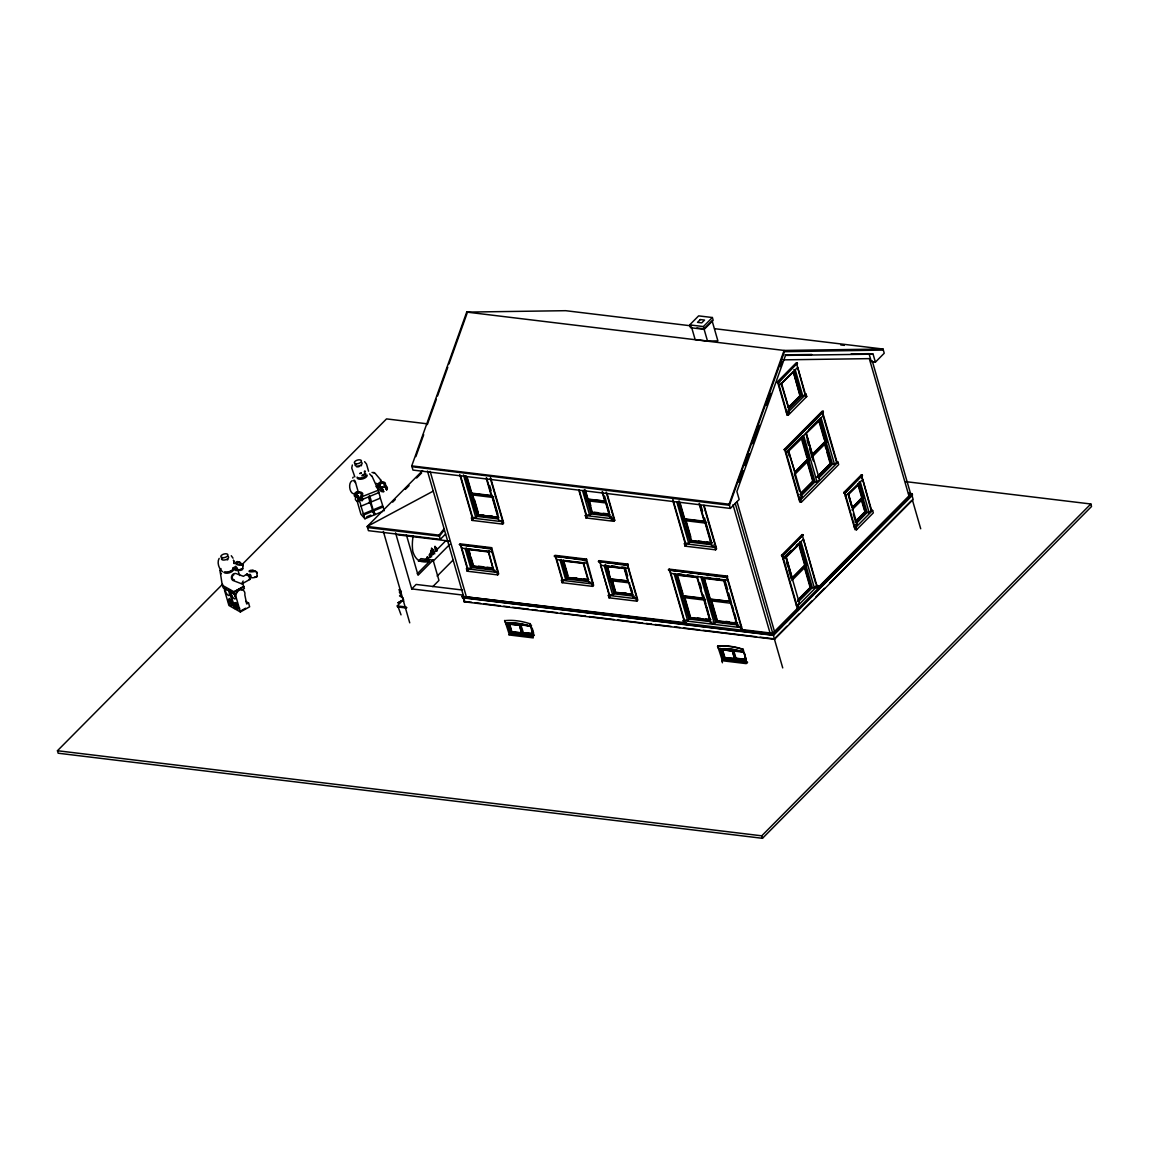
<?xml version="1.0" encoding="UTF-8"?>
<svg xmlns="http://www.w3.org/2000/svg" width="1149" height="1149" viewBox="0 0 1149 1149"><rect width="100%" height="100%" fill="white"/><g stroke="black" fill="none" stroke-linecap="round" stroke-linejoin="round"><path stroke-width="1.5" d="M429.985 557.71L429.999 553.775L430.99 555.427M355.673 498.02A3.82 2.485 0.3 0 0 358.574 501.495L358.258 495.98L357.066 494.932A2.284 1.479 0.3 0 1 358.359 493.022A2.284 1.479 0.3 0 1 361.317 493.869L361.246 499.643L362.136 500.605A3.82 2.485 0.3 0 0 362.725 498.149M358.89 501.51L358.905 499.183A3.059 0.847 76 0 0 358.373 496.253L358.258 495.98M361.906 500.763L361.921 498.436A3.059 0.847 76 0 0 361.375 495.506L361.274 495.233M429.309 556.188L429.338 554.464L430.114 555.312M436.06 551.204L436.189 547.47L437.223 549.222M360.786 506.264L370.064 502.415L374.215 514.924L364.951 518.774L360.815 505.689A5.343 1.063 67.4 0 0 357.784 497.833A2.284 1.479 0.3 0 1 361.432 498.881M384.312 510.731L380.19 497.646A5.343 1.063 67.4 0 0 378.323 491.887M243.143 581.021L241.62 583.793L232.629 580.346A3.82 3.275 -71.9 0 1 235.143 573.423L236.019 573.595M235.847 569.43A3.82 1.881 4.2 0 0 240.256 570.378A3.82 1.881 4.2 0 0 242.769 568.597L243.042 564.748L241.534 564.906A3.82 1.881 4.2 0 1 236.234 564.13A3.82 1.881 4.2 0 1 237.197 561.559L239.782 562.177L241.075 564.374A3.059 2.126 -52.4 0 0 239.983 562.436L238.073 562.234A2.284 1.12 4.2 0 0 237.498 563.771A2.284 1.12 4.2 0 0 240.658 564.231L241.821 563.843A3.059 2.126 -52.4 0 1 242.899 565.782M385.705 486.056A3.82 2.729 -24.1 0 1 386.796 489.776L383.924 483.772A2.284 1.623 -24.1 0 0 380.98 483.614A2.284 1.623 -24.1 0 0 380.032 486.099L381.554 487.119L383.536 491.715A3.82 2.729 -24.1 0 1 380.233 488.655M427.327 558.615L427.485 557.38M380.578 481.058L380.563 479.923M352.686 478.013L353.246 477.137M235.301 570.105L234.985 568.812M220.134 570.522L220.967 568.54M369.605 473.862L371.515 476.016M361.921 498.436L362.754 493.51A3.82 2.485 0.3 0 0 357.813 492.074A3.82 2.485 0.3 0 0 355.615 495.291L358.905 499.183M237.154 592.108L234.497 594.09L223.035 587.627L222.59 584.74M851.15 353.921L869.017 353.662L871.33 361.662L875.394 362.15L873.082 354.151L785.514 355.4L736.882 491.513L739.18 499.513L730.347 508.433L412.965 470.085L411.744 465.876L466.709 312.097L565.653 310.69L691.54 325.899M415.852 456.627L423.694 434.71M427.299 424.599L436.347 399.306M437.554 395.931L447.794 367.278M449 363.903L467.068 313.332M730.347 508.433L729.127 504.224L784.092 350.445L883.035 349.037L884.242 353.231L875.394 362.15M739.08 482.422L743.288 470.659M745.083 465.632L749.277 453.884M752.882 443.801L759.489 425.331M766.685 405.195L770.878 393.446M780.487 366.588L782.282 361.547M352.341 465L351.752 468.045L354.84 476.95M219.157 558.385C216.744 562.464 218.928 568.856 222.432 571.685M235.2 570.263L235.215 569.487M422.617 470.587L367.206 526.472L368.427 530.666L440.311 539.355L439.09 535.147L444.103 528.77M444.419 529.833L439.406 536.195L367.522 527.52M219.99 570.45L222.26 585.157M905.857 481.646L1090.832 503.994L1091.55 506.479L762.476 838.31L58.168 753.213L57.45 750.728L222.619 584.18M241.534 565.107L386.524 418.897L427.428 423.837M412.247 466.738L729.428 505.273L784.451 351.68L883.337 350.086M392.699 502.113L395.213 499.585M405.295 489.417L409.073 485.61M416.627 477.998L421.669 472.914M464.627 475.945L477.165 516.404L475.844 517.739L472.11 517.294L459.758 474.48M465.848 475.643L470.989 493.424L471.65 492.749L467.442 478.199M418.38 561.157L420.893 558.629L433.101 560.109L438.961 580.417L432.771 586.665M440.311 539.355L445.611 533.998M426.135 560.568L445.51 541.05L448.9 541.452M470.989 493.424L491.327 495.88L491.987 495.205M490.609 477.84L503.664 523.097L502.673 524.102L472.153 520.411L471.449 517.969L472.44 516.964L460.577 475.858M417.259 573.782L429.625 561.315L421.482 560.324A40.904 23.497 -83.1 0 1 419.126 560.856M493.754 496.77L493.093 497.445L470.027 494.659M472.153 520.411L473.144 519.405M433.101 560.109L418.064 575.261L406.358 534.73M472.052 494.156L478.113 515.169L483.873 515.111M432.929 561.387L449.862 544.31M395.543 532.863L411.715 588.906L416.139 584.439L462.358 590.026M406.487 608.022L397.568 606.945L397.267 605.896L403.371 599.721M459.413 544.525L460.074 543.865L491.614 547.671L491.154 549.05L459.413 544.525L490.953 548.346L491.614 547.671M398.186 607.017L401.03 614.859M461.797 548.13L492.318 551.822M437.166 576.109L452.907 560.238M689.687 324.894L698.635 315.874L712.38 317.526L713.184 320.327L704.222 329.361L690.492 327.709L689.687 324.894L703.418 326.56L712.38 317.526M483.542 550.989L488.627 551.592L493.151 568.741L472.813 566.285L467.959 549.481L468.62 548.805L470.07 553.847M471.449 517.969L501.969 521.646L502.96 520.641M696.926 327.982L703.992 328.829L712.064 320.7L717.895 340.894L707.511 341.038L695.131 339.544L691.612 327.336M491.815 548.375L498.695 573.882L497.689 574.888L467.183 571.197L466.465 568.741L467.471 567.75M467.183 571.197L468.174 570.191M472.813 566.285L473.474 565.624L471.047 557.208M460.462 544.956L467.126 568.08L470.86 568.525L471.851 567.52L494.917 570.306L493.926 571.312L488.253 551.692L489.259 550.701M491.312 548.317L462.157 545.172M488.971 551.261L488.296 551.937L467.959 549.481M908.557 493.266L912.105 493.697L912.521 495.09L773.435 635.354L462.487 597.782L462.085 596.374L686.513 622.873M462.487 597.782C465.216 594.837 464.656 609.071 463.392 597.265M466.465 568.741L496.986 572.432L497.977 571.426M584.511 489.891L587.24 499.355L587.9 498.68L585.631 490.81M606.988 493.323L614.772 520.296L613.781 521.301L585.976 517.94L585.272 515.484L586.263 514.479L579.197 489.962M585.976 517.94L586.981 516.935M588.302 500.088L591.95 512.698L592.611 512.023M578.852 490.307L585.933 514.824L589.667 515.269L590.988 513.933L611.34 516.389M587.24 499.355L605.193 501.151L587.57 499.025L584.841 489.56M554.364 556.001L555.024 555.34L586.564 559.146L586.091 560.511L554.364 556.001L585.889 559.807L586.564 559.146M554.565 556.705L555.728 556.102M556.748 559.606L587.268 563.283M588.762 579.556L588.101 580.216L567.75 577.76L562.895 560.942L563.556 560.281M531.556 625.3L530.264 626.464A68.423 45.055 44.8 0 0 505.862 623.505L504.741 620.474L509.309 634.492M505.862 623.505L531.068 626.004L533.294 633.702L523.068 632.726L522.924 634.219L510.673 632.984L507.844 623.175M585.272 515.484L613.078 518.845L614.069 517.84M509.38 624.137L519.607 625.113L521.617 633.042L511.607 631.835L509.38 624.137L519.607 625.113M586.766 559.85L593.631 585.358L592.64 586.363L562.12 582.672L561.416 580.216L562.407 579.211L556.073 557.265M511.607 631.835L521.833 632.826M532.863 636.345L510.199 633.602L508.863 634.937L533.28 637.896L530.249 623.562L530.264 626.464M562.12 582.672L563.111 581.667M555.398 556.432L562.076 579.556L565.811 580.001L566.802 578.995L588.087 581.566M557.093 556.633L586.249 559.778M584.195 562.163L583.247 563.398L562.895 560.942M523.068 632.726L533.294 633.702M598.442 561.33L599.103 560.655L627.928 564.145L627.469 565.509L598.442 561.33L627.268 564.82L627.928 564.145M598.643 562.033L599.821 561.43L600.482 563.757M777.155 382.071L796.286 362.782L797.305 362.912L778.376 382.904L777.155 382.071L778.175 382.2L797.305 362.912M634.392 596.259L614.04 593.803L612.719 595.139L608.984 594.679L599.821 561.43M777.356 382.775L796.659 363.888L805.363 394.006L802.921 396.462L801.571 396.304L789.205 408.771M797.507 363.615L796.659 363.888M793.399 371.974L781.234 383.852L788.444 407.723L800.279 395.787L793.399 371.974L799.934 395.744L788.113 407.68M583.204 563.168L588.862 582.787L589.854 581.782M610.507 566.701L606.974 566.27L610.622 578.881L628.244 581.006L610.291 579.211L606.643 566.601L607.304 565.94M561.416 580.216L591.922 583.907L592.927 582.902M612.719 595.139L604.23 565.71L604.891 565.035L609.329 580.46L611.685 579.613L615.333 592.223L632.955 594.349M628.13 564.848L599.476 561.76M627.699 576.066L625.228 567.505L624.568 568.166L633.056 597.595L636.79 598.04L627.268 564.82M606.643 566.601L624.611 568.396M628.632 568.281L600.496 565.265L609.315 594.349L608.324 595.354L609.027 597.81L636.833 601.157L637.824 600.166L627.613 564.777M780.286 383.393L781.636 383.551L789.32 410.179L786.893 412.62L778.175 382.2M786.39 412.563L787.568 412.706L806.038 394.093L806.742 396.549L788.286 415.162L787.094 415.019L777.686 382.445M678.8 501.366L683.928 519.147L684.589 518.486L679.921 502.314M787.094 415.019L789.55 412.534M677.58 501.668L690.104 542.141L688.782 543.477L685.048 543.017L672.696 500.217M609.027 597.81L610.018 596.805M611.354 579.943L614.988 592.554L615.663 591.893M683.928 519.147L704.265 521.603L704.94 520.942M704.035 505.273L716.603 548.834L715.612 549.825L685.091 546.148L684.387 543.692L685.379 542.687L673.027 499.872M685.091 546.148L686.097 545.143M684.991 519.879L691.066 540.906L691.727 540.231M608.324 595.354L636.129 598.715L637.12 597.71M784.207 449.518L822.239 411.17L823.259 411.285L785.428 450.336L784.207 449.518L785.227 449.647L823.259 411.285M784.408 450.221L822.612 412.261L836.975 461.999L834.547 464.455L832.508 464.21L818.72 478.113M784.738 449.877L799.805 502.07L801.327 502.257L838.698 464.569L837.994 462.128L836.472 461.941L822.11 412.204L823.46 411.988M668.459 569.789L669.12 569.128L727.446 576.166L726.987 577.545L668.459 569.789L726.786 576.841L727.446 576.166M668.661 570.493L669.12 569.128M789.148 455.981L787.668 450.868L802.706 435.715L803.726 435.83L817.068 482.063L815.043 481.819L801.255 495.722M808.896 429.467L818.921 419.356M788.918 452.936L795.036 472.397L808.293 459.026L802.232 437.999L788.458 451.313M811.524 453.108L805.923 433.704L819.697 420.39L825.772 441.403L811.984 454.717L825.255 441.345L819.194 420.333M670.844 573.38L728.15 580.317M703.748 597.868L703.073 598.543L682.736 596.087L676.66 575.074L683.066 595.757L703.403 598.212M691.066 540.906L711.734 543.017L704.552 518.07M699.482 503.449L711.834 546.263L713.17 544.928M684.387 543.692L714.908 547.384L715.899 546.378M794.519 472.34L807.79 458.954L802.232 437.999M834.547 464.455L821.19 418.222L820.185 418.092L827.05 441.92L825.154 442.681L831.215 463.693L817.442 477.022L830.713 463.636L824.637 442.624M794.548 474.695L809.585 459.528L802.706 435.715M827.05 441.92L812.013 457.072L809.557 448.57M703.073 598.543L697.012 577.53L697.96 576.295M674.908 573.509L688.912 619.067L687.59 620.403L683.856 619.957L669.508 570.22M703.461 578.306L704.122 577.631L710.183 598.658L709.522 599.318L703.461 578.306L723.798 580.762L724.746 579.527M800.666 493.352L812.731 481.187L813.751 481.316L807.173 460.232M816.939 476.95L830.196 463.578L831.215 463.693M799.977 494.63L813.248 481.259L807.646 461.855M800.48 494.688L813.751 481.316M801.485 494.329L803.998 491.815M807.761 488.023L814.023 481.704M822.713 472.928L830.239 465.345M787.668 450.868L788.688 450.997L802.031 497.23L799.603 499.686L785.227 449.647M817.068 482.063L819.51 479.621L806.167 433.374M799.101 499.628L800.623 499.801L837.994 462.128M684.905 622.069L683.899 623.074L683.195 620.632L684.186 619.627L670.169 571.053M727.647 576.87L671.246 570.421M683.799 596.819L689.874 617.832L690.535 617.157M714.376 623.648L701.034 577.401L701.694 576.741L715.698 622.313L714.376 623.648L710.642 623.189L697.299 576.956M689.874 617.832L710.211 620.288L706.807 607.017M709.522 599.318L730.204 601.444L709.852 598.988L703.791 577.976M710.642 623.189L711.978 621.853M781.492 555.355L802.059 534.615L803.079 534.745L782.713 556.188L781.492 555.355L782.512 555.484L803.079 534.745M843.854 492.476L861.319 474.867L862.339 474.982L845.075 493.294L843.854 492.476L844.874 492.605L862.339 474.982M710.585 600.051L716.66 621.063L717.321 620.403L712.179 602.622M781.693 556.059L802.447 535.721L816.795 585.459L814.368 587.915L812.329 587.656L798.541 601.559M844.055 493.18L861.707 475.959L871.603 510.285L869.175 512.741L867.136 512.497L856.393 523.326M791.23 550.4L784.968 556.705L785.988 556.834L799.331 603.067L796.889 605.523L782.512 555.484M796.243 545.344L801.025 541.667L814.368 587.915M789.363 553.516L799.517 543.836L805.593 564.863L792.322 578.234L791.302 578.119M848.106 494.285L858.777 484.088L862.626 497.388L852.457 507.657L862.109 497.33L858.274 484.016M785.241 557.093L786.261 557.222L799.517 543.836M858.777 484.088L848.608 494.343L852.457 507.657M851.969 509.941L863.919 497.905L859.265 481.79M718.8 649.242L743.216 652.187A68.423 45.055 44.8 0 0 718.8 649.242L717.68 646.212A71.611 47.152 44.8 0 1 743.188 649.286L746.663 663.174M683.195 620.632L740.502 627.555L741.493 626.55M746.678 661.508L723.611 658.722L720.782 648.912L726.168 649.314M722.319 649.86L732.545 650.851L734.556 658.779L724.545 657.558L722.319 649.86L732.545 650.851M791.833 580.532L806.871 565.365L800.006 541.552M855.79 520.971L864.838 511.865L865.858 511.98L855.675 522.235L853.276 513.919M855.172 522.177L865.341 511.923L861.506 498.609M856.565 522.005L863.732 514.781M723.611 658.722L745.758 660.646M724.545 657.558L734.771 658.549M721.816 660.675L723.138 659.339L747.554 662.284L746.232 663.619L721.816 660.675L722.419 662.772M729.601 649.731L733.479 649.688L736.322 659.497M848.335 493.955L857.24 524.777L854.799 527.233L844.874 492.605M854.296 527.176L855.818 527.348L872.622 510.415L873.341 512.856L856.522 529.804L855 529.617L844.386 492.849M743.216 652.187L743.188 649.286M798.469 599.261L810.533 587.096L804.932 567.692M797.779 600.539L811.036 587.153L804.975 566.141M797.535 601.444L802.548 596.388M796.386 605.466L797.909 605.652L817.815 585.573L818.519 588.029L816.996 587.843M744.451 653.278L746.017 659.655L736.006 658.449M741.593 629.523L772.731 633.286L798.368 607.433M817.212 588.432L910.712 494.156L872.206 360.772M462.085 596.374L773.018 633.946L912.105 493.697M782.139 626.191L773.306 635.081L463.047 597.595M785.916 622.37L900.615 506.723M903.128 504.181L911.961 495.276L913.168 499.485L774.527 639.289L464.268 601.803M775.604 637.623L786.893 626.248M789.406 623.72L799.431 613.595M803.194 609.803L811.984 600.941M815.747 597.15L824.522 588.302M829.535 583.232L911.071 501.021M57.45 750.728L761.758 835.826L1090.832 503.994M225.994 588.963L225.434 591.175A3.662 1.379 60.8 0 0 228.292 595.369A3.662 1.379 60.8 0 0 229.369 593.401L228.507 589.681M231.969 592.338L231.409 594.55A3.662 1.379 60.8 0 0 234.267 598.744A3.662 1.379 60.8 0 0 235.344 596.776L234.683 593.961M378.38 490.206L371.903 475.959M403.615 599.563L397.798 602.909L401.145 601.028L403.816 600.956M247.049 574.04L243.416 576.31L236.953 573.911M242.008 583.807L249.764 579.484M248.543 602.938L246.676 603.972L244.838 594.952A5.343 4.223 -60.5 0 0 240.313 589.839A5.343 4.223 -60.5 0 0 236.12 597.207L240.371 611.972L249.649 606.787L248.543 602.938L245.8 601.387M241.247 610.65L245.599 608.223M433.187 491.14L367.206 526.472L439.09 535.147M358.057 498.235L378.38 490.206L379.055 492.519L359.68 500.562L358.359 498.795M369.418 501.223A5.343 1.063 67.4 0 0 370.883 502.099L380.161 498.221M363.027 514.034L372.305 510.185M370.883 502.07L373.138 509.84L382.402 505.991M363.831 514.939L373.109 511.075M373.138 509.84L373.928 510.731L383.206 506.881M366.746 516.806L370.811 515.111M372.046 511.219L375.048 514.58L382.761 511.377M352.226 480.655C347.96 482.709 349.454 492.634 353.289 493.682M241.218 568.87L242.712 568.439M254.848 571.426A3.059 2.628 -71.9 0 0 253.757 570.579L250.985 570.234A3.82 0.919 -6.3 0 0 249.534 571.642A3.82 0.919 -6.3 0 0 254.705 571.455L256.629 571.785L257.304 576.353A3.82 0.919 -6.3 0 1 253.958 577.617A3.82 0.919 -6.3 0 1 249.821 577.358M254.618 577.1L257.261 576.281M372.003 472.426L375.019 473.201L381.023 480.339M785.026 354.854L811.826 354.481M782.886 359.867L869.305 358.632L908.945 495.937M236.134 569.545L237.225 568.066L235.66 566.227M714.592 328.686L883.035 349.037M840.781 344.944L844.328 345.375M869.017 353.662L873.082 354.151M466.709 312.097L784.092 350.445M793.887 369.676L795.237 369.834L802.921 396.462M778.706 385.949L797.679 367.393L804.372 392.283M804.846 393.949L806.038 394.093M805.55 396.405L806.742 396.549M787.97 410.006L789.32 410.179M823.115 415.708L785.758 453.381M819.697 420.39L818.677 420.261L824.278 439.665M824.752 441.288L825.772 441.403M807.273 458.896L808.293 459.026M809.585 459.528L808.566 459.399L815.043 481.819M862.54 475.686L861.319 474.867M861.707 475.959L861.865 478.228M862.626 497.388L861.606 497.273L857.772 483.959M845.391 496.339L862.712 479.463L871.1 510.228L872.622 510.415M800.006 496.986L802.031 497.23M411.744 465.876L729.127 504.224M855.201 524.533L857.24 524.777M606.629 503.047L586.277 500.591L583.319 490.321M491.657 495.549L471.32 493.093L466.652 476.921M704.61 521.273L684.258 518.817L679.131 501.036M706.692 522.508L705.342 522.335L711.403 543.362M682.98 520.382L706.032 523.168M803.28 535.448L802.059 534.615M594.363 512.239L597.897 512.669M603.182 513.301L608.482 513.948M609.904 514.493L592.281 512.368L588.633 499.758M591.95 512.698L609.573 514.824L606.385 503.793M598.442 514.077L601.832 514.493M611.297 519.879L614.772 520.296M488.957 515.729L492.347 516.145M698.506 541.05L701.895 541.466M706.98 542.069L712.064 542.687M498.795 517.294L478.444 514.838L472.857 495.434M711.734 543.017L691.396 540.561L685.321 519.549M478.113 515.169L498.465 517.625M483.154 516.375L488.469 517.021M493.797 517.668L497.345 518.098M692.545 541.682L696.093 542.113M703.188 542.974L706.736 543.391M477.165 516.404L498.451 518.975M690.104 542.141L711.389 544.712M711.834 546.263L715.568 546.709L703.705 505.617M783.044 559.233L803.453 539.226L815.79 583.678M805.593 564.863L804.573 564.734L799.431 546.953M806.871 565.365L805.866 565.251L812.329 587.656M397.827 534.845L449.374 541.078M816.293 585.401L817.815 585.573M811.036 587.153L810.031 587.024L804.889 569.243M611.67 565.868L615.06 566.27M621.839 567.089L625.228 567.505M678.456 573.926L682.003 574.356M687.317 575.003L692.646 575.649M707.008 577.387L710.556 577.803M715.884 578.45L719.432 578.881M480.153 550.572L468.289 549.136L473.144 565.954L493.481 568.41M614.026 567.118L619.325 567.764M680.395 575.146L697.342 577.186M708.876 578.579L724.129 580.432M676.66 575.074L697.012 577.53M609.329 580.46L629.681 582.916M478.558 566.227L483.643 566.845M487.032 567.261L492.117 567.879M573.495 577.703L576.899 578.119M583.678 578.938L587.067 579.34M474.293 567.075L477.84 567.505M483.169 568.137L488.483 568.784M569.243 578.536L572.791 578.967M578.105 579.613L581.653 580.044M493.926 571.312L497.646 571.771L490.953 548.346M588.862 582.787L592.597 583.232L585.918 560.123M705.5 599.433L704.15 599.275L710.211 620.288M681.788 597.322L704.84 600.108M708.574 600.554L731.626 603.34M622.715 592.74L626.234 593.171M614.988 592.554L632.625 594.694L629.437 583.649M618.09 593.53L621.494 593.947M626.578 594.564L631.663 595.182M697.314 617.99L700.703 618.392M705.788 619.009L710.872 619.627M725.795 621.422L729.184 621.839M734.268 622.442L737.658 622.859M710.542 619.957L690.204 617.501L684.129 596.475M737.328 623.189L716.99 620.733L710.915 599.721M716.66 621.063L736.997 623.534L730.936 602.507M701.996 619.9L705.543 620.331M721.687 622.284L725.234 622.715M730.549 623.347L734.096 623.778M688.912 619.067L710.197 621.638M715.698 622.313L738.764 625.099M411.715 588.906L463.262 595.125M464.598 601.473L471.722 602.32M475.284 602.751L480.627 603.397M484.174 603.828L500.203 605.767M503.765 606.198L509.108 606.844M512.669 607.275L528.684 609.214M532.246 609.645L537.588 610.291M541.15 610.722L557.164 612.647M560.726 613.078L585.645 616.094M589.207 616.525L614.126 619.541M617.688 619.972L642.621 622.973M646.169 623.404L651.512 624.051M655.074 624.481L671.102 626.42M674.664 626.851L679.993 627.498M683.554 627.928L699.583 629.853M703.145 630.284L756.545 636.747M760.107 637.178L774.354 638.887L782.728 667.914M397.267 605.896L405.899 606.945M403.428 607.16L406.803 607.562M511.506 623.376L516.662 623.993M509.61 623.39L531.068 626.004M720.782 648.912L742.34 651.526M736.236 658.233L746.232 659.44M523.37 633.774L534.4 635.11M510.673 632.984L533.725 635.77L530.895 625.961M241.491 589.696L244.392 588.575L242.683 583.319M233.822 562.881L234.482 563.556L233.75 563.355M376.197 483.384L377.087 483.628M374.416 472.742L373.583 472.411M247.854 575.304L249.333 577.401M403.256 598.098L399.507 595.9L400.915 595.024L399.321 591.965L401.188 592.755L399.005 589.581L401.36 591.448M222.375 585.315L234.109 591.85L243.847 586.421L233.836 591.778L234.497 594.09M229.972 593.746L234.396 608.597L228.924 605.494L224.658 590.744A5.343 4.223 -60.5 0 1 224.586 588.173M240.371 611.972L234.899 608.869L230.791 594.205M364.592 461.668L366.502 464.038L368.57 471.234M254.518 571.326L252.938 570.321L250.583 571.082L255.322 571.096A3.059 2.628 -71.9 0 1 256.931 573.337M231.265 555.728L233.003 558.17M250.022 577.387C252.794 577.904 249.592 572.245 249.491 575.003M382.976 489.689L378.725 486.889A3.82 2.729 -24.1 0 1 380.305 482.738A3.82 2.729 -24.1 0 1 385.231 482.982L386.595 489.991M221.369 573.768L220.551 572.805M376.01 486.472L378.811 489.618M364.951 518.774L360.944 514.278L357.152 501.165M381.396 486.874L383.852 491.643M384.139 485.223L385.734 488.052M430.616 555.125L431.651 556.877M717.68 646.212L722.247 660.23M427.959 558.428L427.198 556.748L427.155 560.64M433.13 550.213L432.699 549.193L432.886 554.335M425.561 560.554L425.159 559.62L425.36 560.54M431.809 554.12L430.889 552.439L431.22 554.55M434.753 553.861L433.044 549.782L432.9 554.665M238.044 570.866L239.782 575.534M426.638 560.138L426.236 558.974L426.293 559.893M432.412 554.148L431.076 550.026L432.038 554.766M437.166 550.759L436.907 549.825L436.476 551.319L434.997 546.263L435.141 550.184M912.335 499.758L920.708 528.77M860.285 481.919L869.175 512.741M867.136 512.497L862.899 497.776L862.009 498.666L866.131 512.368M860.989 498.551L864.35 510.199M848.58 495.937L851.466 505.933M855.818 527.348L856.522 529.804M826.03 441.791L832.508 464.21M824.609 444.175L826.002 449.029M826.935 452.261L829.736 461.955M794.361 371.342L801.571 396.304M806.426 433.762L812.501 454.789M811.883 456.067L813.291 460.907M807.101 440.067L808.58 445.166M803.682 442.48L805.176 447.665M806.167 451.112L807.661 456.282M801.212 437.884L806.813 457.273M807.129 461.797L812.731 481.187M787.568 412.706L788.286 415.162M794.419 473.675L799.546 491.456M800.623 499.801L801.327 502.257M799.015 543.779L805.076 564.791L791.805 578.177L785.744 557.164M786.261 557.222L792.322 578.234M786.433 561.818L787.912 566.917M788.889 570.321L791.345 578.823M797.909 605.652L798.627 608.094L797.09 607.922L782.024 555.728M703.418 326.56L704.222 329.361M703.992 328.829L707.511 341.038M736.983 501.538L774.498 631.505M773.018 633.946L774.527 639.289M735.216 503.334L772.731 633.286M733.005 504.713L770.017 632.955M727.145 576.812L742.197 628.991L741.206 629.997L740.502 627.555M726.786 576.841L741.162 626.88L737.428 626.435L724.085 580.188M725.249 581.222L727.705 589.739M728.681 593.143L731.137 601.645M732.2 605.408L733.593 610.263M734.527 613.494L735.934 618.349M714.908 547.384L715.612 549.825M723.798 580.762L729.859 601.774M744.308 653.336L746.204 659.871M701.12 506.163L702.599 511.262M699.138 503.822L704.265 521.603M733.048 650.133L735.877 659.943M732.33 651.066L734.556 658.779M711.461 604.618L713.917 613.135M714.893 616.539L716.373 621.638M703.346 579.513L704.84 584.697M706.836 591.591L708.33 596.762M685.651 519.219L690.793 537M722.549 649.63L724.775 657.343M687.332 529.56L690.779 541.466M721.012 648.682L723.841 658.492M679.246 504.526L681.745 513.143M719.906 648.122L723.138 659.339M676.919 502.372L688.782 543.477M699.928 583.089L701.407 588.202M703.36 595.01L705.874 603.785M761.758 835.826L762.476 838.31M684.459 596.144L690.061 615.548M677.336 574.399L682.937 593.803M686.14 606.485L688.596 615.002M677.063 578.004L680.553 590.083M674.248 574.17L687.59 620.403M606.184 492.031L613.738 518.185L610.004 517.725L602.464 491.571M613.078 518.845L613.781 521.301M636.129 598.715L636.833 601.157M604.647 496.196L606.141 501.337M606.729 503.463L609.458 512.914M631.146 588.044L632.51 592.783M602.133 492.031L604.862 501.481M624.28 568.741L627.914 581.351M589.423 500.993L590.787 505.718M612.015 579.283L615.203 590.313M607.764 567.52L609.128 572.245M589.681 506.422L591.161 511.549M611.239 581.135L614.212 591.419M586.952 499.916L590.988 513.933M605.552 564.374L608.252 573.71M610.004 579.785L614.04 593.803M582.586 490.752L589.667 515.269M591.922 583.907L592.64 586.363M564.044 561.962L567.936 575.405M563.211 563.613L564.633 568.525M565.581 571.785L566.988 576.697M561.143 559.376L566.802 578.995M560.138 560.382L565.811 580.001M490.264 478.171L502.63 520.985L498.896 520.526L486.544 477.725M501.969 521.646L502.673 524.102M532.303 628.546L533.682 633.358M489.646 485.539L491.126 490.637M492.734 496.282L497.862 514.063M492.404 496.612L497.991 516.016M486.199 478.099L491.327 495.88M523.298 632.496L520.54 623.964M520.095 624.41L522.924 634.219M519.391 625.343L521.617 633.042M496.986 572.432L497.689 574.888M474.58 499.944L478.314 512.885M509.61 623.907L511.822 631.62M472.426 497.029L473.905 502.127M475.873 508.935L477.338 514.034M508.059 622.959L510.888 632.769M466.81 480.512L469.295 489.144M507.427 623.993L510.199 633.602M463.478 474.939L475.844 517.739M467.801 550.515L472.526 566.859M466.192 547.915L471.851 567.52M465.201 548.92L470.86 568.525M460.792 544.626L466.997 566.112M430.157 471.377L466.207 596.245M427.442 471.033L463.492 595.929M462.645 595.828L463.047 597.221M383.364 531.47L409.733 622.83M373.928 510.731L375.048 514.58M359.019 498.249L359.68 500.562M234.295 593.128L235.229 596.317L233.477 592.554M235.804 603.44L236.766 606.744M229.355 598.414L230.791 603.369M358.057 491.298L355.328 481.704A3.82 1.048 76 0 0 353.633 480.9M433.417 553.904L431.536 548.044L432.756 554.191M431.292 555.944L430.889 552.439L431.55 554.249L430.516 552.482L430.774 554.55M430.099 554.708L430.186 556.504M355.63 495.391A1.666 1.422 -41.7 0 1 357.756 493.151M355.702 494.616A1.508 1.293 -41.7 0 1 358 493.424M361.418 499.269A2.284 1.479 0.3 0 1 361.246 499.643M358.244 500.389A2.284 1.479 0.3 0 1 357.727 500.188M355.917 497.33A3.059 2.6 -41.7 0 1 354.668 493.539A3.059 2.6 -41.7 0 1 358.919 492.203M354.495 481.33A2.671 0.732 76 0 1 355.458 482.953M361.547 465.446A3.648 1.781 -16.1 0 1 360.887 465.919M359.163 466.623A3.648 1.781 -16.1 0 1 356.563 466.796M361.447 462.415A3.662 1.781 -16.1 0 1 360.915 465A3.662 1.781 -16.1 0 1 356.104 465.977A3.662 1.781 -16.1 0 1 355.802 463.564M367.134 475.083A5.199 2.528 -16.1 0 1 362.007 479.061A5.199 2.528 -16.1 0 1 357.138 477.108M365.641 475.959A3.662 1.781 -16.1 0 1 364.894 476.993M366.359 475.212A5.199 2.528 -16.1 0 1 363.572 477.194M362.294 477.625A5.199 2.528 -16.1 0 1 357.684 477.567M368.513 497.46A5.343 1.063 67.4 0 1 369.806 501.955L369.777 502.558A5.343 1.063 67.4 0 1 369.274 502.774M369.332 495.621A5.343 1.063 67.4 0 1 371.199 501.381L371.17 501.984A5.343 1.063 67.4 0 1 370.983 502.257M379.443 485.61A1.666 1.422 -41.7 0 1 379.874 483.743M379.572 485.524A1.508 1.293 -41.7 0 1 379.716 484.131M385.662 487.679A2.284 1.623 -24.1 0 1 385.805 488.943M383.048 490.594A2.284 1.623 -24.1 0 1 381.784 490.005M381.64 488.727A2.284 1.623 -24.1 0 1 385.346 487.377M382.689 486.616A3.059 2.6 -41.7 0 1 382.057 487.09M379.859 487.506A3.059 2.6 -41.7 0 1 378.768 483.183A3.059 2.6 -41.7 0 1 383.479 483.198M246.618 575.003A3.059 1.149 60.8 0 1 248.127 574.543A3.059 1.149 60.8 0 1 250.152 578.148A3.059 1.149 60.8 0 1 248.988 579.225M234.367 579.814A2.671 2.298 -71.8 0 1 233.778 579.699M232.816 578.952A2.671 2.298 -71.8 0 1 232.529 578.378M232.371 577.057A2.671 2.298 -71.8 0 1 232.543 576.367M233.276 575.218A2.671 2.298 -71.8 0 1 233.822 574.83M227.933 559.491A3.648 1.781 -16.1 0 1 227.229 559.951M221.8 559.233A3.648 1.781 -16.1 0 1 222.102 558.716M228.019 556.418A3.662 1.781 -16.1 0 1 227.258 559.032A3.662 1.781 -16.1 0 1 222.475 559.893A3.662 1.781 -16.1 0 1 222.389 557.437M232.816 568.051A5.199 2.528 -16.1 0 1 230.82 572.259A5.199 2.528 -16.1 0 1 223.825 572.245M230.561 571.498A3.648 1.781 -16.1 0 1 228.823 572.173M233.261 567.865A5.199 2.528 -16.1 0 1 232.012 570.019M231.021 570.68A5.199 2.528 -16.1 0 1 229.829 571.24M228.536 571.642A5.199 2.528 -16.1 0 1 224.888 571.785M231.208 595.67A5.343 4.223 -60.5 0 1 230.331 589.868M231.279 595.283A5.343 4.223 -60.5 0 1 230.734 591.634M239.696 608.252A3.662 1.379 60.8 0 1 237.182 606.428A3.662 1.379 60.8 0 1 235.804 602.536M231.854 596.044A5.343 4.223 -60.5 0 1 230.633 594.119M232.859 604.733A3.662 1.379 60.8 0 1 229.829 599.16M240.715 569.358A2.284 1.12 4.2 0 1 237.498 569.315M234.353 566.874A3.059 1.149 60.8 0 1 236.148 570.737M429.625 561.315A40.904 23.497 -83.1 0 1 422.573 561.689A22.477 12.912 -83.1 0 1 412.793 551.305A28.036 16.1 -83.1 0 1 413.137 536.166M506.077 623.289A68.423 45.055 44.8 0 1 530.493 626.234M504.526 620.704A71.611 47.152 44.8 0 1 530.019 623.792M719.015 649.013A68.423 45.055 44.8 0 1 743.432 651.971M717.464 646.427A71.611 47.152 44.8 0 1 742.972 649.515M365.612 473.776C361.102 477.941 360.154 474.91 365.612 473.776M361.375 473.129L359.809 473.503L361.375 473.129M365.368 471.578C363.773 474.092 364.305 469.223 365.368 471.578M233.491 560.281L233.979 561.76L233.549 560.367M700.287 319.566L697.529 322.352L701.766 322.869L704.538 320.083L700.287 319.566M583.577 563.067L563.225 560.611L568.08 577.43L588.432 579.886L583.577 563.067M356.463 463.808A3.662 1.781 -16.1 0 0 361.447 460.85A3.662 1.781 -16.1 0 0 355.802 460.778A3.662 1.781 -16.1 0 0 356.463 463.808M222.791 557.753A3.662 1.781 -16.1 0 0 227.933 554.881A3.662 1.781 -16.1 0 0 222.418 554.651A3.662 1.781 -16.1 0 0 222.791 557.753M234.367 604.819A3.662 1.379 60.8 0 0 238.087 609.142A3.662 1.379 60.8 0 0 236.55 603.814A3.662 1.379 60.8 0 0 234.367 604.819M228.407 601.444A3.662 1.379 60.8 0 0 232.112 605.782A3.662 1.379 60.8 0 0 230.576 600.439A3.662 1.379 60.8 0 0 228.407 601.444"/></g></svg>
